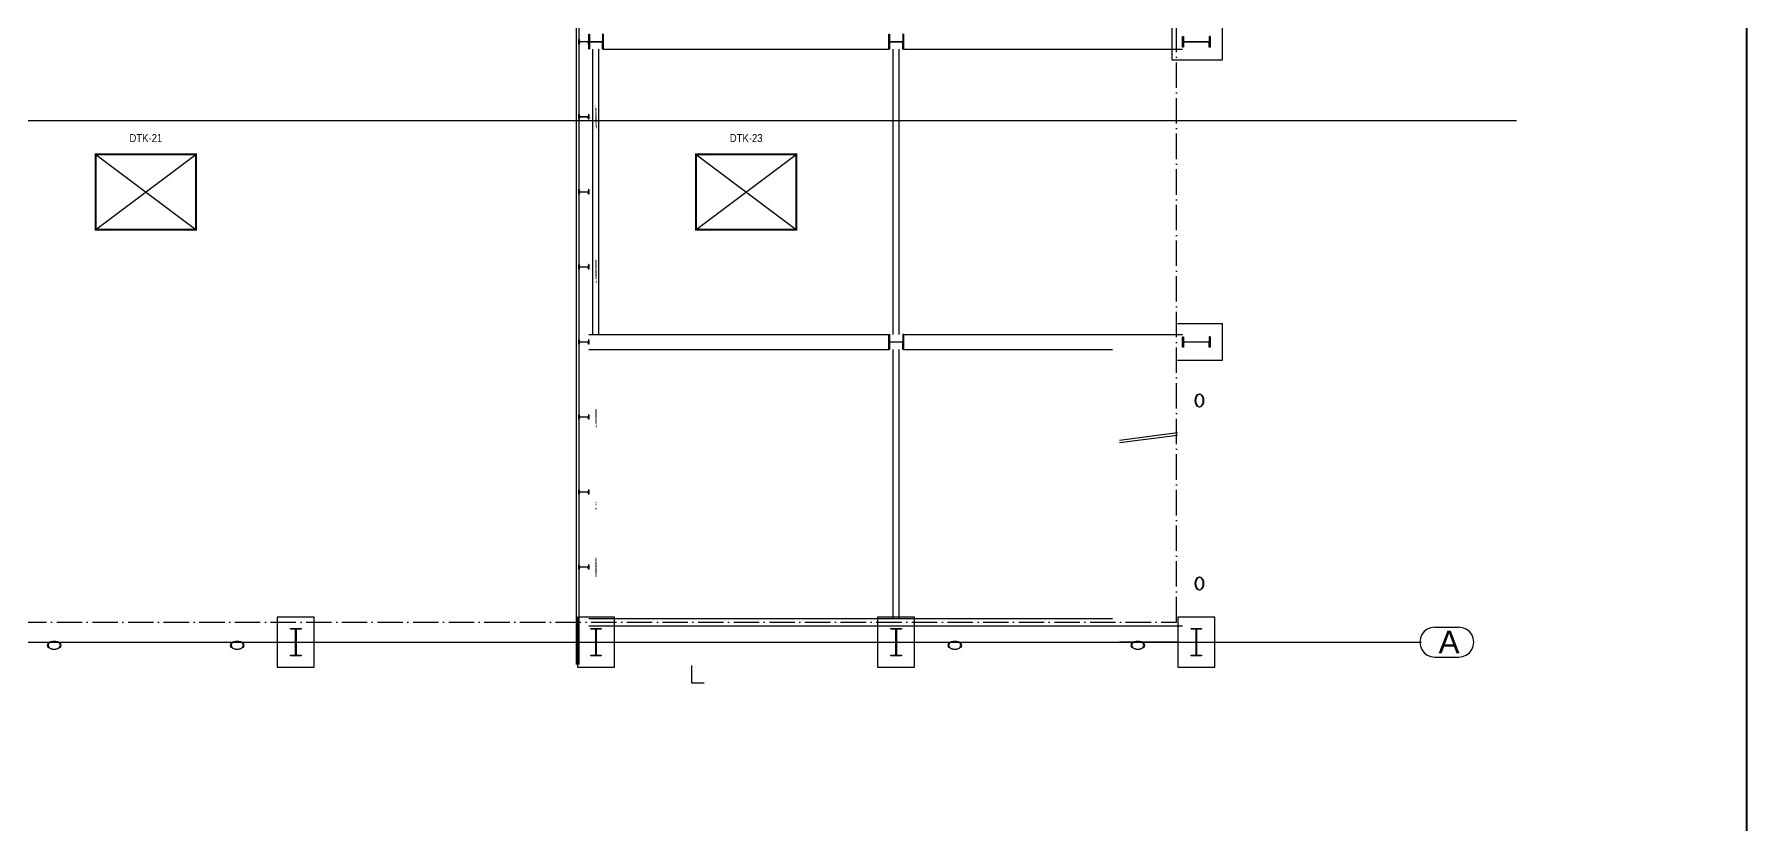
# Model space of a CAD drawing. Header units: centimetres. Extents: x 184307 to 200911, y 3888 to 16958.
# Drawn here: x 197486 to 200911, y 7891 to 9471 of the extents above; entities that cross this region are included whole.
import ezdxf
from ezdxf.enums import TextEntityAlignment as Align

# ---------------------------------------------------------------- set-up
doc = ezdxf.new("R2010")
doc.units = ezdxf.units.CM
doc.header["$LTSCALE"] = 20
doc.linetypes.add('DASHDOT', pattern=[3.556, 2.54, -0.508, 0, -0.508])
for name, color, linetype in [('ROTAS-DUMAN-BOLGE', 6, 'DASHDOT'), ('ROTAS-DUMAN-DTK', 3, 'CONTINUOUS'), ('ROTAS-MIMARI', 8, 'CONTINUOUS'), ('ROTAS-MIMARI-AKS', 8, 'CONTINUOUS'), ('ROTAS-MIMARI-KOLON', 8, 'CONTINUOUS'), ('ROTAS-PAFTA', 7, 'CONTINUOUS')]:
    doc.layers.add(name, color=color, linetype=linetype)
doc.styles.add('ROTAS', font='arial.ttf')

msp = doc.modelspace()

# ---------------------------------------------------------------- linework, layer by layer
at = {"layer": 'ROTAS-DUMAN-BOLGE'}
msp.add_lwpolyline([(196249, 8296), (199769, 8296), (199769, 11816), (196249, 11816)], close=True, dxfattribs=at)
at = {"layer": 'ROTAS-DUMAN-DTK'}
for p, q in [((197609, 9081), (197809, 9231)), ((197609, 9231), (197809, 9081)), ((198809, 9081), (199009, 9231)), ((198809, 9231), (199009, 9081))]:
    msp.add_line(p, q, dxfattribs=at)
at = {"layer": 'ROTAS-DUMAN-DTK', "const_width": 4}
for points in [[(197609, 9081), (197809, 9081), (197809, 9231), (197609, 9231)], [(198809, 9081), (199009, 9081), (199009, 9231), (198809, 9231)]]:
    msp.add_lwpolyline(points, close=True, dxfattribs=at)
at = {"layer": 'ROTAS-MIMARI'}
for points in [[(198569.3, 9733.3), (198569.2, 8211.3)], [(198574.3, 9733.3), (198574.2, 8211.3)], [(199760.3, 9493.3), (199860.3, 9493.3), (199860.3, 9419.3), (199760.3, 9419.3), (199760.3, 9493.3)], [(198602.8, 8871.3), (198602.8, 9441.3)], [(198614.8, 8871.3), (198614.8, 9441.3)], [(198623.3, 9441.3), (199194.3, 9441.3)], [(199202.8, 8871.3), (199202.8, 9441.3)], [(199214.8, 8871.3), (199214.8, 9441.3)], [(199223.3, 9441.3), (199781.3, 9441.3)], [(184549.9, 9299), (200448.5, 9299)], [(198594.3, 8871.3), (199194.3, 8871.3)], [(199223.3, 8871.3), (199781.3, 8871.3)], [(199771.3, 8893.3), (199860.3, 8893.3), (199860.3, 8819.3), (199771.3, 8819.3)], [(198594.3, 8841.3), (199194.3, 8841.3)], [(199202.8, 8303.8), (199202.8, 8841.3)], [(199214.8, 8303.8), (199214.8, 8841.3)], [(199223.3, 8841.3), (199641.3, 8841.3)], [(199771.3, 8674.3), (199655.3, 8659.5)], [(199771.3, 8669.3), (199655.3, 8654.5)], [(198045.8, 8306.3), (197971.8, 8306.3), (197971.8, 8206.3), (198045.8, 8206.3), (198045.8, 8306.3)], [(198645.8, 8306.3), (198571.8, 8306.3), (198571.8, 8206.3), (198645.8, 8206.3), (198645.8, 8306.3)], [(198594.3, 8303.8), (199641.3, 8303.8)], [(198594.3, 8288.8), (199641.3, 8288.8)], [(198603.3, 8288.8), (199781.3, 8288.8)], [(199245.8, 8306.3), (199171.8, 8306.3), (199171.8, 8206.3), (199245.8, 8206.3), (199245.8, 8306.3)], [(199845.8, 8306.3), (199771.8, 8306.3), (199771.8, 8206.3), (199845.8, 8206.3), (199845.8, 8306.3)], [(199771.3, 8256.3), (199655.3, 8256.3)], [(198800.3, 8174.2), (198800.3, 8209.6)], [(198825.1, 8174.2), (198800.3, 8174.2)]]:
    msp.add_lwpolyline(points, dxfattribs=at)
at = {"layer": 'ROTAS-MIMARI-AKS'}
for points in [[(184958.8, 8256.3), (200258.8, 8256.3)], [(200285.5, 8286.3), (200277.8, 8285.2), (200270.5, 8282.2), (200264.3, 8277.5), (200259.6, 8271.3), (200256.6, 8264), (200255.5, 8256.3), (200256.6, 8248.5), (200259.6, 8241.3), (200264.3, 8235.1), (200270.5, 8230.3), (200277.8, 8227.3), (200285.5, 8226.3)], [(200285.5, 8286.3), (200333.4, 8286.3)], [(200333.4, 8226.3), (200341.1, 8227.3), (200348.4, 8230.3), (200354.6, 8235.1), (200359.4, 8241.3), (200362.3, 8248.5), (200363.4, 8256.3), (200362.3, 8264), (200359.4, 8271.3), (200354.6, 8277.5), (200348.4, 8282.2), (200341.1, 8285.2), (200333.4, 8286.3)], [(200285.5, 8226.3), (200333.4, 8226.3)]]:
    msp.add_lwpolyline(points, dxfattribs=at)
at = {"layer": 'ROTAS-MIMARI-KOLON'}
for points in [[(198574.3, 9451.8), (198574.3, 9460.8)], [(198574.3, 9460.8), (198575.1, 9460.8)], [(198575.1, 9460.8), (198575.7, 9456.6)], [(198575.7, 9455.9), (198575.1, 9451.8)], [(198575.7, 9456.6), (198592.9, 9456.6)], [(198592.9, 9455.9), (198575.7, 9455.9)], [(198593.5, 9460.8), (198592.9, 9456.6)], [(198593.5, 9451.8), (198592.9, 9455.9)], [(198594.3, 9460.8), (198593.5, 9460.8)], [(198594.3, 9441.3), (198594.3, 9471.3)], [(198594.3, 9471.3), (198595.7, 9471.3)], [(198594.3, 9460.8), (198594.3, 9451.8)], [(198595.7, 9471.3), (198595.7, 9456.7)], [(198595.7, 9456.7), (198621.9, 9456.7)], [(198621.9, 9455.8), (198595.7, 9455.8)], [(198595.7, 9455.8), (198595.7, 9441.3)], [(198621.9, 9471.3), (198621.9, 9471.3)], [(198621.9, 9471.3), (198621.9, 9471.3)], [(198623.3, 9471.3), (198621.9, 9471.3)], [(198621.9, 9471.3), (198621.9, 9456.7)], [(198621.9, 9441.3), (198621.9, 9455.8)], [(198623.3, 9471.3), (198623.3, 9441.3)], [(199194.3, 9441.3), (199194.3, 9471.3)], [(199194.3, 9471.3), (199195.7, 9471.3)], [(199195.7, 9471.3), (199195.7, 9456.7)], [(199195.7, 9456.7), (199221.9, 9456.7)], [(199221.9, 9455.8), (199195.7, 9455.8)], [(199195.7, 9455.8), (199195.7, 9441.3)], [(199221.9, 9471.3), (199221.9, 9471.3)], [(199221.9, 9471.3), (199221.9, 9471.3)], [(199223.3, 9471.3), (199221.9, 9471.3)], [(199221.9, 9471.3), (199221.9, 9456.7)], [(199221.9, 9441.3), (199221.9, 9455.8)], [(199223.3, 9471.3), (199223.3, 9441.3)], [(199781.3, 9445.8), (199781.3, 9466.8)], [(199781.3, 9466.8), (199783, 9466.8)], [(199783, 9466.8), (199783, 9456.8)], [(199783, 9456.8), (199834.6, 9456.8)], [(199834.6, 9455.7), (199783, 9455.7)], [(199783, 9455.7), (199783, 9445.8)], [(199834.6, 9466.8), (199834.6, 9466.8)], [(199836.3, 9466.8), (199834.6, 9466.8)], [(199834.6, 9466.8), (199834.6, 9456.8)], [(199834.6, 9445.8), (199834.6, 9455.7)], [(199836.3, 9466.8), (199836.3, 9445.8)], [(198575.1, 9451.8), (198574.3, 9451.8)], [(198623.3, 9441.3), (198621.9, 9441.3)], [(199195.7, 9441.3), (199194.3, 9441.3)], [(199223.3, 9441.3), (199221.9, 9441.3)], [(199783, 9445.8), (199781.3, 9445.8)], [(199836.3, 9445.8), (199834.6, 9445.8)], [(198608.5, 9329.2), (198608.5, 9329.2)], [(198608.5, 9328.3), (198608.5, 9328.3)], [(198608.5, 9327.4), (198608.5, 9327.3)], [(198608.6, 9326.4), (198608.5, 9326.3)], [(198608.6, 9325.5), (198608.5, 9325.3)], [(198608.6, 9324.5), (198608.5, 9324.4)], [(198608.6, 9323.6), (198608.5, 9323.4)], [(198608.7, 9322.6), (198608.5, 9322.4)], [(198608.7, 9321.7), (198608.5, 9321.4)], [(198608.7, 9320.7), (198608.5, 9320.5)], [(198608.8, 9319.8), (198608.5, 9319.5)], [(198608.8, 9318.8), (198608.5, 9318.5)], [(198608.8, 9317.9), (198608.5, 9317.5)], [(198608.8, 9316.9), (198608.5, 9316.6)], [(198574.3, 9301.8), (198574.3, 9310.8)], [(198574.3, 9310.8), (198575.1, 9310.8)], [(198575.1, 9301.8), (198574.3, 9301.8)], [(198575.1, 9310.8), (198575.7, 9306.6)], [(198575.7, 9305.9), (198575.1, 9301.8)], [(198575.7, 9306.6), (198592.9, 9306.6)], [(198592.9, 9305.9), (198575.7, 9305.9)], [(198584.2, 9305.9), (198583.5, 9306.6)], [(198593.5, 9310.8), (198592.9, 9306.6)], [(198593.5, 9301.8), (198592.9, 9305.9)], [(198594.3, 9310), (198593.5, 9310.8)], [(198594.3, 9310.8), (198593.5, 9310.8)], [(198594.3, 9301.8), (198593.5, 9301.8)], [(198594.3, 9310.8), (198594.3, 9301.8)], [(198608.8, 9316), (198608.5, 9315.6)], [(198608.9, 9315), (198608.5, 9314.6)], [(198608.9, 9314.1), (198608.5, 9313.7)], [(198608.9, 9313.1), (198608.5, 9312.7)], [(198608.9, 9312.2), (198608.5, 9311.7)], [(198609, 9311.2), (198608.5, 9310.7)], [(198609, 9310.3), (198608.5, 9309.8)], [(198609, 9309.3), (198608.5, 9308.8)], [(198609, 9308.4), (198608.5, 9307.8)], [(198609, 9307.4), (198608.5, 9306.8)], [(198609.1, 9306.5), (198608.5, 9305.9)], [(198609.1, 9305.5), (198608.5, 9304.9)], [(198609.1, 9304.5), (198608.5, 9303.9)], [(198609.1, 9303.6), (198608.5, 9303)], [(198609.1, 9302.6), (198608.5, 9302)], [(198609.1, 9301.6), (198608.6, 9301.1)], [(198609.1, 9300.6), (198608.6, 9300.1)], [(198609.1, 9299.7), (198608.6, 9299.2)], [(198609.1, 9298.7), (198608.6, 9298.2)], [(198609.1, 9297.7), (198608.6, 9297.3)], [(198609.1, 9296.7), (198608.7, 9296.3)], [(198609.1, 9295.8), (198608.7, 9295.4)], [(198609.1, 9294.8), (198608.7, 9294.4)], [(198609.1, 9293.8), (198608.7, 9293.5)], [(198609.1, 9292.8), (198608.8, 9292.5)], [(198609.1, 9291.9), (198608.8, 9291.6)], [(198609.1, 9290.9), (198608.8, 9290.6)], [(198609.1, 9289.9), (198608.8, 9289.7)], [(198609.1, 9288.9), (198608.9, 9288.7)], [(198609.1, 9288), (198608.9, 9287.8)], [(198609.1, 9287), (198608.9, 9286.8)], [(198609.1, 9286), (198608.9, 9285.9)], [(198609.1, 9285), (198609, 9284.9)], [(198609.1, 9284.1), (198609, 9284)], [(198609.1, 9283.1), (198609, 9283)], [(198609.1, 9282.1), (198609, 9282.1)], [(198609.1, 9281.1), (198609.1, 9281.1)], [(198574.3, 9151.8), (198574.3, 9160.8)], [(198574.3, 9160.8), (198575.1, 9160.8)], [(198575.1, 9151.8), (198574.3, 9151.8)], [(198575.1, 9160.8), (198575.7, 9156.6)], [(198575.7, 9155.9), (198575.1, 9151.8)], [(198575.7, 9156.6), (198592.9, 9156.6)], [(198592.9, 9155.9), (198575.7, 9155.9)], [(198584.2, 9155.9), (198583.5, 9156.6)], [(198593.5, 9160.8), (198592.9, 9156.6)], [(198593.5, 9151.8), (198592.9, 9155.9)], [(198594.3, 9160), (198593.5, 9160.8)], [(198594.3, 9160.8), (198593.5, 9160.8)], [(198594.3, 9151.8), (198593.5, 9151.8)], [(198594.3, 9160.8), (198594.3, 9151.8)], [(198574.3, 9001.8), (198574.3, 9010.8)], [(198574.3, 9010.8), (198575.1, 9010.8)], [(198575.1, 9010.8), (198575.7, 9006.6)], [(198593.5, 9010.8), (198592.9, 9006.6)], [(198594.3, 9010), (198593.5, 9010.8)], [(198594.3, 9010.8), (198593.5, 9010.8)], [(198594.3, 9010.8), (198594.3, 9001.8)], [(198608.5, 9022.3), (198608.5, 9022.3)], [(198608.5, 9021.4), (198608.5, 9021.3)], [(198608.5, 9020.4), (198608.5, 9020.4)], [(198608.6, 9019.5), (198608.5, 9019.4)], [(198608.6, 9018.5), (198608.5, 9018.4)], [(198608.6, 9017.6), (198608.5, 9017.4)], [(198608.6, 9016.6), (198608.5, 9016.5)], [(198608.7, 9015.7), (198608.5, 9015.5)], [(198608.7, 9014.8), (198608.5, 9014.5)], [(198608.7, 9013.8), (198608.5, 9013.5)], [(198608.8, 9012.9), (198608.5, 9012.6)], [(198608.8, 9011.9), (198608.5, 9011.6)], [(198608.8, 9011), (198608.5, 9010.6)], [(198608.8, 9010), (198608.5, 9009.7)], [(198608.8, 9009.1), (198608.5, 9008.7)], [(198608.9, 9008.1), (198608.5, 9007.7)], [(198575.1, 9001.8), (198574.3, 9001.8)], [(198575.7, 9005.9), (198575.1, 9001.8)], [(198575.7, 9006.6), (198592.9, 9006.6)], [(198592.9, 9005.9), (198575.7, 9005.9)], [(198584.2, 9005.9), (198583.5, 9006.6)], [(198593.5, 9001.8), (198592.9, 9005.9)], [(198594.3, 9001.8), (198593.5, 9001.8)], [(198608.9, 9007.1), (198608.5, 9006.7)], [(198608.9, 9006.2), (198608.5, 9005.8)], [(198608.9, 9005.2), (198608.5, 9004.8)], [(198609, 9004.3), (198608.5, 9003.8)], [(198609, 9003.3), (198608.5, 9002.8)], [(198609, 9002.4), (198608.5, 9001.9)], [(198609, 9001.4), (198608.5, 9000.9)], [(198609, 9000.5), (198608.5, 8999.9)], [(198609.1, 8999.5), (198608.5, 8998.9)], [(198609.1, 8998.6), (198608.5, 8998)], [(198609.1, 8997.6), (198608.5, 8997)], [(198609.1, 8996.6), (198608.5, 8996)], [(198609.1, 8995.7), (198608.5, 8995.1)], [(198609.1, 8994.7), (198608.6, 8994.1)], [(198609.1, 8993.7), (198608.6, 8993.2)], [(198609.1, 8992.7), (198608.6, 8992.2)], [(198609.1, 8991.8), (198608.6, 8991.3)], [(198609.1, 8990.8), (198608.6, 8990.3)], [(198609.1, 8989.8), (198608.7, 8989.4)], [(198609.1, 8988.8), (198608.7, 8988.4)], [(198609.1, 8987.9), (198608.7, 8987.5)], [(198609.1, 8986.9), (198608.7, 8986.5)], [(198609.1, 8985.9), (198608.8, 8985.6)], [(198609.1, 8984.9), (198608.8, 8984.6)], [(198609.1, 8984), (198608.8, 8983.7)], [(198609.1, 8983), (198608.8, 8982.7)], [(198609.1, 8982), (198608.9, 8981.8)], [(198609.1, 8981), (198608.9, 8980.8)], [(198609.1, 8980.1), (198608.9, 8979.9)], [(198609.1, 8979.1), (198608.9, 8978.9)], [(198609.1, 8978.1), (198609, 8978)], [(198609.1, 8977.1), (198609, 8977)], [(198609.1, 8976.2), (198609, 8976.1)], [(198609.1, 8975.2), (198609.1, 8975.2)], [(198609.1, 8974.2), (198609.1, 8974.2)], [(199194.3, 8841.3), (199194.3, 8871.3)], [(199194.3, 8871.3), (199195.7, 8871.3)], [(199195.7, 8871.3), (199195.7, 8856.7)], [(199221.9, 8871.3), (199221.9, 8871.3)], [(199221.9, 8871.3), (199221.9, 8871.3)], [(199223.3, 8871.3), (199221.9, 8871.3)], [(199221.9, 8871.3), (199221.9, 8856.7)], [(199223.3, 8871.3), (199223.3, 8841.3)], [(198574.3, 8851.8), (198574.3, 8860.8)], [(198574.3, 8860.8), (198575.1, 8860.8)], [(198575.1, 8851.8), (198574.3, 8851.8)], [(198575.1, 8860.8), (198575.7, 8856.6)], [(198575.7, 8855.9), (198575.1, 8851.8)], [(198575.7, 8856.6), (198592.9, 8856.6)], [(198592.9, 8855.9), (198575.7, 8855.9)], [(198593.5, 8860.8), (198592.9, 8856.6)], [(198593.5, 8851.8), (198592.9, 8855.9)], [(198594.3, 8860), (198593.5, 8860.8)], [(198594.3, 8860.8), (198593.5, 8860.8)], [(198594.3, 8851.8), (198593.5, 8851.8)], [(198594.3, 8860.8), (198594.3, 8851.8)], [(199195.7, 8841.3), (199194.3, 8841.3)], [(199195.7, 8856.7), (199221.9, 8856.7)], [(199221.9, 8855.8), (199195.7, 8855.8)], [(199195.7, 8855.8), (199195.7, 8841.3)], [(199221.9, 8841.3), (199221.9, 8855.8)], [(199223.3, 8841.3), (199221.9, 8841.3)], [(199781.3, 8845.8), (199781.3, 8866.8)], [(199781.3, 8866.8), (199783, 8866.8)], [(199783, 8845.8), (199781.3, 8845.8)], [(199783, 8866.8), (199783, 8856.8)], [(199783, 8856.8), (199834.6, 8856.8)], [(199834.6, 8855.7), (199783, 8855.7)], [(199783, 8855.7), (199783, 8845.8)], [(199836.3, 8866.8), (199834.6, 8866.8)], [(199834.6, 8866.8), (199834.6, 8856.8)], [(199834.6, 8845.8), (199834.6, 8855.7)], [(199836.3, 8845.8), (199834.6, 8845.8)], [(199836.3, 8866.8), (199836.3, 8845.8)], [(199806.6, 8739.2), (199806.9, 8742.6)], [(199806.9, 8735.7), (199806.6, 8739.2)], [(199806.9, 8742.6), (199807.7, 8745.8)], [(199807.7, 8732.6), (199806.9, 8735.7)], [(199807.5, 8742.3), (199807.2, 8739.2)], [(199807.2, 8739.2), (199807.5, 8736)], [(199808.3, 8745.3), (199807.5, 8742.3)], [(199807.5, 8736), (199808.3, 8733)], [(199807.7, 8745.8), (199809.1, 8748.5)], [(199809.5, 8747.8), (199808.3, 8745.3)], [(199809.1, 8748.5), (199810.8, 8750.6)], [(199811.1, 8749.8), (199809.5, 8747.8)], [(199810.8, 8750.6), (199812.9, 8751.9)], [(199813, 8751), (199811.1, 8749.8)], [(199812.9, 8751.9), (199815, 8752.4)], [(199815, 8751.4), (199813, 8751)], [(199815, 8752.4), (199817.2, 8751.9)], [(199817.1, 8751), (199815, 8751.4)], [(199818.9, 8749.8), (199817.1, 8751)], [(199817.2, 8751.9), (199819.2, 8750.6)], [(199820.6, 8747.8), (199818.9, 8749.8)], [(199819.2, 8750.6), (199821, 8748.5)], [(199821.8, 8745.3), (199820.6, 8747.8)], [(199821, 8748.5), (199822.3, 8745.8)], [(199822.6, 8742.3), (199821.8, 8745.3)], [(199821.8, 8733), (199822.6, 8736)], [(199822.3, 8745.8), (199823.2, 8742.6)], [(199823.2, 8735.7), (199822.3, 8732.6)], [(199823.2, 8742.6), (199822.6, 8742)], [(199822.8, 8739.2), (199822.6, 8742.3)], [(199822.6, 8736), (199822.8, 8739.2)], [(199823.2, 8742.6), (199823.4, 8739.2)], [(199823.4, 8739.2), (199823.2, 8735.7)], [(198574.3, 8701.8), (198574.3, 8710.8)], [(198574.3, 8710.8), (198575.1, 8710.8)], [(198575.1, 8701.8), (198574.3, 8701.8)], [(198575.1, 8710.8), (198575.7, 8706.6)], [(198575.7, 8705.9), (198575.1, 8701.8)], [(198575.7, 8706.6), (198592.9, 8706.6)], [(198592.9, 8705.9), (198575.7, 8705.9)], [(198584.2, 8705.9), (198583.5, 8706.6)], [(198593.5, 8710.8), (198592.9, 8706.6)], [(198593.5, 8701.8), (198592.9, 8705.9)], [(198594.3, 8710), (198593.5, 8710.8)], [(198594.3, 8710.8), (198593.5, 8710.8)], [(198594.3, 8701.8), (198593.5, 8701.8)], [(198594.3, 8710.8), (198594.3, 8701.8)], [(198608.8, 8721.8), (198608.5, 8721.4)], [(198608.8, 8720.8), (198608.5, 8720.5)], [(198608.9, 8719.9), (198608.5, 8719.5)], [(198608.9, 8718.9), (198608.5, 8718.5)], [(198608.9, 8718), (198608.5, 8717.5)], [(198608.9, 8717), (198608.5, 8716.6)], [(198609, 8716.1), (198608.5, 8715.6)], [(198609, 8715.1), (198608.5, 8714.6)], [(198609, 8714.2), (198608.5, 8713.7)], [(198609, 8713.2), (198608.5, 8712.7)], [(198609, 8712.3), (198608.5, 8711.7)], [(198609.1, 8711.3), (198608.5, 8710.7)], [(198609.1, 8710.4), (198608.5, 8709.8)], [(198609.1, 8709.4), (198608.5, 8708.8)], [(198609.1, 8708.4), (198608.5, 8707.8)], [(198609.1, 8707.5), (198608.5, 8706.9)], [(198609.1, 8706.5), (198608.5, 8705.9)], [(198609.1, 8705.5), (198608.6, 8705)], [(198609.1, 8704.5), (198608.6, 8704)], [(198609.1, 8703.6), (198608.6, 8703.1)], [(198609.1, 8702.6), (198608.6, 8702.1)], [(198609.1, 8701.6), (198608.7, 8701.2)], [(198609.1, 8700.6), (198608.7, 8700.2)], [(198609.1, 8699.7), (198608.7, 8699.3)], [(199809.1, 8729.8), (199807.7, 8732.6)], [(199808.3, 8733), (199809.5, 8730.5)], [(199810.8, 8727.7), (199809.1, 8729.8)], [(199809.5, 8730.5), (199811.1, 8728.6)], [(199810.2, 8729.6), (199809.7, 8729.1)], [(199812.9, 8726.4), (199810.8, 8727.7)], [(199811.1, 8728.6), (199813, 8727.3)], [(199815, 8726), (199812.9, 8726.4)], [(199813, 8727.3), (199815, 8726.9)], [(199815, 8726.9), (199817.1, 8727.3)], [(199817.2, 8726.4), (199815, 8726)], [(199817.1, 8727.3), (199818.9, 8728.6)], [(199819.2, 8727.7), (199817.2, 8726.4)], [(199818.9, 8728.6), (199820.6, 8730.5)], [(199821, 8729.8), (199819.2, 8727.7)], [(199820.6, 8730.5), (199821.8, 8733)], [(199822.3, 8732.6), (199821, 8729.8)], [(198609.1, 8698.7), (198608.7, 8698.3)], [(198609.1, 8697.7), (198608.7, 8697.4)], [(198609.1, 8696.7), (198608.8, 8696.4)], [(198609.1, 8695.8), (198608.8, 8695.5)], [(198609.1, 8694.8), (198608.8, 8694.5)], [(198609.1, 8693.8), (198608.8, 8693.6)], [(198609.1, 8692.8), (198608.9, 8692.6)], [(198609.1, 8691.9), (198608.9, 8691.7)], [(198609.1, 8690.9), (198608.9, 8690.7)], [(198609.1, 8689.9), (198609, 8689.8)], [(198609.1, 8688.9), (198609, 8688.8)], [(198609.1, 8688), (198609, 8687.9)], [(198609.1, 8687), (198609, 8686.9)], [(198609.1, 8686), (198609.1, 8686)], [(198609.1, 8685), (198609.1, 8685)], [(198574.3, 8551.8), (198574.3, 8560.8)], [(198574.3, 8560.8), (198575.1, 8560.8)], [(198575.1, 8551.8), (198574.3, 8551.8)], [(198575.1, 8560.8), (198575.7, 8556.6)], [(198575.7, 8555.9), (198575.1, 8551.8)], [(198575.7, 8556.6), (198592.9, 8556.6)], [(198592.9, 8555.9), (198575.7, 8555.9)], [(198584.2, 8555.9), (198583.5, 8556.6)], [(198593.5, 8560.8), (198592.9, 8556.6)], [(198593.5, 8551.8), (198592.9, 8555.9)], [(198594.3, 8560), (198593.5, 8560.8)], [(198594.3, 8560.8), (198593.5, 8560.8)], [(198594.3, 8551.8), (198593.5, 8551.8)], [(198594.3, 8560.8), (198594.3, 8551.8)], [(198608.5, 8535.4), (198608.5, 8535.4)], [(198608.5, 8535.4), (198608.5, 8535.3)], [(198608.5, 8531.4), (198608.5, 8531.4)], [(198609, 8534.9), (198608.8, 8534.7)], [(198609.1, 8531.1), (198608.8, 8530.8)], [(198609.1, 8535), (198609, 8534.9)], [(198608.6, 8524.7), (198608.5, 8524.6)], [(198608.9, 8524.1), (198608.5, 8523.7)], [(198609.1, 8523.3), (198608.5, 8522.7)], [(198609.1, 8522.3), (198608.8, 8522)], [(198609.1, 8521.3), (198609.1, 8521.3)], [(198608.5, 8426.2), (198608.5, 8426.2)], [(198574.3, 8401.8), (198574.3, 8410.8)], [(198574.3, 8410.8), (198575.1, 8410.8)], [(198575.1, 8401.8), (198574.3, 8401.8)], [(198575.1, 8410.8), (198575.7, 8406.6)], [(198575.7, 8405.9), (198575.1, 8401.8)], [(198575.7, 8406.6), (198592.9, 8406.6)], [(198592.9, 8405.9), (198575.7, 8405.9)], [(198584.2, 8405.9), (198583.5, 8406.6)], [(198593.5, 8410.8), (198592.9, 8406.6)], [(198593.5, 8401.8), (198592.9, 8405.9)], [(198594.3, 8410), (198593.5, 8410.8)], [(198594.3, 8410.8), (198593.5, 8410.8)], [(198594.3, 8401.8), (198593.5, 8401.8)], [(198594.3, 8410.8), (198594.3, 8401.8)], [(198608.5, 8425.3), (198608.5, 8425.2)], [(198608.6, 8424.3), (198608.5, 8424.3)], [(198608.6, 8423.4), (198608.5, 8423.3)], [(198608.6, 8422.5), (198608.5, 8422.3)], [(198608.6, 8421.5), (198608.5, 8421.3)], [(198608.7, 8420.6), (198608.5, 8420.4)], [(198608.7, 8419.6), (198608.5, 8419.4)], [(198608.7, 8418.7), (198608.5, 8418.4)], [(198608.7, 8417.7), (198608.5, 8417.4)], [(198608.8, 8416.8), (198608.5, 8416.5)], [(198608.8, 8415.8), (198608.5, 8415.5)], [(198608.8, 8414.9), (198608.5, 8414.5)], [(198608.8, 8413.9), (198608.5, 8413.5)], [(198608.9, 8413), (198608.5, 8412.6)], [(198608.9, 8412), (198608.5, 8411.6)], [(198608.9, 8411.1), (198608.5, 8410.6)], [(198608.9, 8410.1), (198608.5, 8409.7)], [(198609, 8409.2), (198608.5, 8408.7)], [(198609, 8408.2), (198608.5, 8407.7)], [(198609, 8407.3), (198608.5, 8406.7)], [(198609, 8406.3), (198608.5, 8405.8)], [(198609, 8405.3), (198608.5, 8404.8)], [(198609.1, 8404.4), (198608.5, 8403.8)], [(198609.1, 8403.4), (198608.5, 8402.8)], [(198609.1, 8402.5), (198608.5, 8401.9)], [(198609.1, 8401.5), (198608.5, 8400.9)], [(198609.1, 8400.5), (198608.5, 8400)], [(198609.1, 8399.6), (198608.5, 8399)], [(198609.1, 8398.6), (198608.6, 8398.1)], [(198609.1, 8397.6), (198608.6, 8397.1)], [(198609.1, 8396.6), (198608.6, 8396.1)], [(198609.1, 8395.7), (198608.6, 8395.2)], [(198609.1, 8394.7), (198608.7, 8394.2)], [(198609.1, 8393.7), (198608.7, 8393.3)], [(198609.1, 8392.7), (198608.7, 8392.3)], [(198609.1, 8391.8), (198608.7, 8391.4)], [(198609.1, 8390.8), (198608.7, 8390.4)], [(198609.1, 8389.8), (198608.8, 8389.5)], [(198609.1, 8388.8), (198608.8, 8388.5)], [(198609.1, 8387.9), (198608.8, 8387.6)], [(199806.6, 8373.4), (199806.9, 8376.8)], [(199806.9, 8370), (199806.6, 8373.4)], [(199806.9, 8376.8), (199807.7, 8380)], [(199807.7, 8366.8), (199806.9, 8370)], [(199807.5, 8376.5), (199807.2, 8373.4)], [(199807.2, 8373.4), (199807.5, 8370.2)], [(199808.3, 8379.5), (199807.5, 8376.5)], [(199807.5, 8370.2), (199808.3, 8367.2)], [(199807.7, 8380), (199809.1, 8382.7)], [(199809.1, 8364), (199807.7, 8366.8)], [(199809.5, 8382), (199808.3, 8379.5)], [(199808.3, 8367.2), (199809.5, 8364.7)], [(199809.1, 8382.7), (199810.8, 8384.8)], [(199810.8, 8361.9), (199809.1, 8364)], [(199811.1, 8384), (199809.5, 8382)], [(199809.5, 8364.7), (199811.1, 8362.8)], [(199810.2, 8363.8), (199809.7, 8363.3)], [(199810.8, 8384.8), (199812.9, 8386.1)], [(199812.9, 8360.6), (199810.8, 8361.9)], [(199813, 8385.2), (199811.1, 8384)], [(199811.1, 8362.8), (199813, 8361.5)], [(199812.9, 8386.1), (199815, 8386.6)], [(199815, 8360.2), (199812.9, 8360.6)], [(199815, 8385.6), (199813, 8385.2)], [(199813, 8361.5), (199815, 8361.1)], [(199815, 8386.6), (199817.2, 8386.1)], [(199817.1, 8385.2), (199815, 8385.6)], [(199815, 8361.1), (199817.1, 8361.5)], [(199817.2, 8360.6), (199815, 8360.2)], [(199818.9, 8384), (199817.1, 8385.2)], [(199817.1, 8361.5), (199818.9, 8362.8)], [(199817.2, 8386.1), (199819.2, 8384.8)], [(199819.2, 8361.9), (199817.2, 8360.6)], [(199820.6, 8382), (199818.9, 8384)], [(199818.9, 8362.8), (199820.6, 8364.7)], [(199819.2, 8384.8), (199821, 8382.7)], [(199821, 8364), (199819.2, 8361.9)], [(199821.8, 8379.5), (199820.6, 8382)], [(199820.6, 8364.7), (199821.8, 8367.2)], [(199821, 8382.7), (199822.3, 8380)], [(199822.3, 8366.8), (199821, 8364)], [(199822.6, 8376.5), (199821.8, 8379.5)], [(199821.8, 8367.2), (199822.6, 8370.2)], [(199822.3, 8380), (199823.2, 8376.8)], [(199823.2, 8370), (199822.3, 8366.8)], [(199823.2, 8376.8), (199822.6, 8376.2)], [(199822.8, 8373.4), (199822.6, 8376.5)], [(199822.6, 8370.2), (199822.8, 8373.4)], [(199823.2, 8376.8), (199823.4, 8373.4)], [(199823.4, 8373.4), (199823.2, 8370)], [(197514.5, 8254.2), (197516.6, 8256)], [(197517.2, 8255.5), (197515.3, 8253.9)], [(197516.6, 8256), (197519.3, 8257.3)], [(197519.8, 8256.8), (197517.2, 8255.5)], [(197519.3, 8257.3), (197522.5, 8258.1)], [(197522.7, 8257.6), (197519.8, 8256.8)], [(197522.5, 8258.1), (197525.9, 8258.4)], [(197525.9, 8257.8), (197522.7, 8257.6)], [(197525.9, 8258.4), (197529.3, 8258.1)], [(197529.1, 8257.6), (197525.9, 8257.8)], [(197532, 8256.8), (197529.1, 8257.6)], [(197529.3, 8258.1), (197532.5, 8257.3)], [(197534.5, 8255.5), (197532, 8256.8)], [(197532.5, 8257.3), (197535.2, 8256)], [(197538.6, 8252.2), (197534.5, 8256.3)], [(197536.5, 8253.9), (197534.5, 8255.5)], [(197535.2, 8256), (197537.3, 8254.2)], [(197880.3, 8254.2), (197882.4, 8256)], [(197883, 8255.5), (197881.1, 8253.9)], [(197882.4, 8256), (197885.1, 8257.3)], [(197885.6, 8256.8), (197883, 8255.5)], [(197885.1, 8257.3), (197888.3, 8258.1)], [(197888.5, 8257.6), (197885.6, 8256.8)], [(197888.3, 8258.1), (197891.7, 8258.4)], [(197891.7, 8257.8), (197888.5, 8257.6)], [(197891.7, 8258.4), (197895.1, 8258.1)], [(197894.9, 8257.6), (197891.7, 8257.8)], [(197897.8, 8256.8), (197894.9, 8257.6)], [(197895.1, 8258.1), (197898.3, 8257.3)], [(197900.3, 8255.5), (197897.8, 8256.8)], [(197898.3, 8257.3), (197901, 8256)], [(197904.4, 8252.2), (197900.3, 8256.3)], [(197902.3, 8253.9), (197900.3, 8255.5)], [(197901, 8256), (197903.1, 8254.2)], [(197998.3, 8283.8), (197998.3, 8283.8)], [(197998.3, 8283.8), (197998.3, 8283.8)], [(197998.3, 8283.8), (197998.3, 8283.8)], [(197998.3, 8283.8), (197998.3, 8283.8)], [(197998.3, 8282), (197998.3, 8283.8)], [(197998.3, 8282), (197998.3, 8283.8)], [(197998.3, 8283.8), (198019.3, 8283.8)], [(198008.2, 8282), (197998.3, 8282)], [(198008.2, 8282), (197998.3, 8282)], [(198008.2, 8230.5), (198008.2, 8282)], [(198008.2, 8230.5), (198008.2, 8282)], [(198019.3, 8282), (198009.3, 8282)], [(198009.3, 8282), (198009.3, 8230.5)], [(198019.3, 8282), (198009.3, 8282)], [(198009.3, 8282), (198009.3, 8230.5)], [(198019.3, 8283.8), (198019.3, 8282)], [(198019.3, 8283.8), (198019.3, 8282)], [(198598.3, 8283.8), (198598.3, 8283.8)], [(198598.3, 8283.8), (198598.3, 8283.8)], [(198598.3, 8282), (198598.3, 8283.8)], [(198598.3, 8283.8), (198619.3, 8283.8)], [(198608.2, 8282), (198598.3, 8282)], [(198608.2, 8230.5), (198608.2, 8282)], [(198619.3, 8282), (198609.3, 8282)], [(198609.3, 8282), (198609.3, 8230.5)], [(198619.3, 8283.8), (198619.3, 8282)], [(199198.3, 8282), (199198.3, 8283.8)], [(199198.3, 8283.8), (199219.3, 8283.8)], [(199208.2, 8282), (199198.3, 8282)], [(199208.2, 8230.5), (199208.2, 8282)], [(199219.3, 8282), (199209.3, 8282)], [(199209.3, 8282), (199209.3, 8230.5)], [(199219.3, 8283.8), (199219.3, 8282)], [(199314.5, 8254.2), (199316.6, 8256)], [(199317.2, 8255.5), (199315.3, 8253.9)], [(199316.6, 8256), (199319.3, 8257.3)], [(199319.8, 8256.8), (199317.2, 8255.5)], [(199319.3, 8257.3), (199322.5, 8258.1)], [(199322.7, 8257.6), (199319.8, 8256.8)], [(199322.5, 8258.1), (199325.9, 8258.4)], [(199325.9, 8257.8), (199322.7, 8257.6)], [(199325.9, 8258.4), (199329.3, 8258.1)], [(199329.1, 8257.6), (199325.9, 8257.8)], [(199332, 8256.8), (199329.1, 8257.6)], [(199329.3, 8258.1), (199332.5, 8257.3)], [(199334.5, 8255.5), (199332, 8256.8)], [(199332.5, 8257.3), (199335.2, 8256)], [(199338.6, 8252.2), (199334.5, 8256.3)], [(199336.5, 8253.9), (199334.5, 8255.5)], [(199335.2, 8256), (199337.3, 8254.2)], [(199680.3, 8254.2), (199682.4, 8256)], [(199683, 8255.5), (199681.1, 8253.9)], [(199682.4, 8256), (199685.1, 8257.3)], [(199685.6, 8256.8), (199683, 8255.5)], [(199685.1, 8257.3), (199688.3, 8258.1)], [(199688.5, 8257.6), (199685.6, 8256.8)], [(199688.3, 8258.1), (199691.7, 8258.4)], [(199691.7, 8257.8), (199688.5, 8257.6)], [(199691.7, 8258.4), (199695.1, 8258.1)], [(199694.9, 8257.6), (199691.7, 8257.8)], [(199697.8, 8256.8), (199694.9, 8257.6)], [(199695.1, 8258.1), (199698.3, 8257.3)], [(199700.3, 8255.5), (199697.8, 8256.8)], [(199698.3, 8257.3), (199701, 8256)], [(199704.4, 8252.2), (199700.3, 8256.3)], [(199702.3, 8253.9), (199700.3, 8255.5)], [(199701, 8256), (199703.1, 8254.2)], [(199798.3, 8283.8), (199798.3, 8283.8)], [(199798.3, 8283.8), (199798.3, 8283.8)], [(199798.3, 8282), (199798.3, 8283.8)], [(199798.3, 8283.8), (199819.3, 8283.8)], [(199808.2, 8282), (199798.3, 8282)], [(199808.2, 8230.5), (199808.2, 8282)], [(199819.3, 8282), (199809.3, 8282)], [(199809.3, 8282), (199809.3, 8230.5)], [(199819.3, 8283.8), (199819.3, 8282)], [(197512.7, 8250), (197513.1, 8252.2)], [(197513.1, 8247.8), (197512.7, 8250)], [(197513.8, 8250.6), (197513, 8251.4)], [(197513.1, 8252.2), (197514.5, 8254.2)], [(197514.5, 8245.8), (197513.1, 8247.8)], [(197514.1, 8252), (197513.6, 8250)], [(197513.6, 8250), (197514.1, 8248)], [(197515.3, 8253.9), (197514.1, 8252)], [(197514.1, 8248), (197515.3, 8246.1)], [(197516.6, 8244.1), (197514.5, 8245.8)], [(197515.3, 8246.1), (197517.2, 8244.5)], [(197519.3, 8242.7), (197516.6, 8244.1)], [(197517.2, 8244.5), (197519.8, 8243.2)], [(197522.5, 8241.9), (197519.3, 8242.7)], [(197519.8, 8243.2), (197522.7, 8242.5)], [(197522.5, 8241.9), (197521.6, 8242.8)], [(197525.9, 8241.6), (197522.5, 8241.9)], [(197522.7, 8242.5), (197525.9, 8242.2)], [(197525.9, 8242.2), (197529.1, 8242.5)], [(197529.3, 8241.9), (197525.9, 8241.6)], [(197529.1, 8242.5), (197532, 8243.2)], [(197532.5, 8242.7), (197529.3, 8241.9)], [(197532, 8243.2), (197534.5, 8244.5)], [(197535.2, 8244.1), (197532.5, 8242.7)], [(197534.5, 8244.5), (197536.5, 8246.1)], [(197537.3, 8245.8), (197535.2, 8244.1)], [(197537.7, 8252), (197536.5, 8253.9)], [(197536.5, 8246.1), (197537.7, 8248)], [(197537.3, 8254.2), (197538.6, 8252.2)], [(197538.6, 8247.8), (197537.3, 8245.8)], [(197538.1, 8250), (197537.7, 8252)], [(197537.7, 8248), (197538.1, 8250)], [(197538.6, 8252.2), (197538.6, 8252.2)], [(197538.6, 8252.2), (197539.1, 8250)], [(197539.1, 8250), (197538.6, 8247.8)], [(197878.5, 8250), (197878.9, 8252.2)], [(197878.9, 8247.8), (197878.5, 8250)], [(197879.6, 8250.6), (197878.8, 8251.4)], [(197878.9, 8252.2), (197880.3, 8254.2)], [(197880.3, 8245.8), (197878.9, 8247.8)], [(197879.8, 8252), (197879.4, 8250)], [(197879.4, 8250), (197879.8, 8248)], [(197881.1, 8253.9), (197879.8, 8252)], [(197879.8, 8248), (197881.1, 8246.1)], [(197882.4, 8244.1), (197880.3, 8245.8)], [(197881.1, 8246.1), (197883, 8244.5)], [(197885.1, 8242.7), (197882.4, 8244.1)], [(197883, 8244.5), (197885.6, 8243.2)], [(197888.3, 8241.9), (197885.1, 8242.7)], [(197885.6, 8243.2), (197888.5, 8242.5)], [(197888.3, 8241.9), (197887.4, 8242.8)], [(197891.7, 8241.6), (197888.3, 8241.9)], [(197888.5, 8242.5), (197891.7, 8242.2)], [(197891.7, 8242.2), (197894.9, 8242.5)], [(197895.1, 8241.9), (197891.7, 8241.6)], [(197894.9, 8242.5), (197897.8, 8243.2)], [(197898.3, 8242.7), (197895.1, 8241.9)], [(197897.8, 8243.2), (197900.3, 8244.5)], [(197901, 8244.1), (197898.3, 8242.7)], [(197900.3, 8244.5), (197902.3, 8246.1)], [(197903.1, 8245.8), (197901, 8244.1)], [(197903.5, 8252), (197902.3, 8253.9)], [(197902.3, 8246.1), (197903.5, 8248)], [(197903.1, 8254.2), (197904.4, 8252.2)], [(197904.4, 8247.8), (197903.1, 8245.8)], [(197903.9, 8250), (197903.5, 8252)], [(197903.5, 8248), (197903.9, 8250)], [(197904.4, 8252.2), (197904.9, 8250)], [(197904.9, 8250), (197904.4, 8247.8)], [(197998.3, 8228.8), (197998.3, 8230.5)], [(197998.3, 8228.8), (197998.3, 8230.5)], [(197998.3, 8230.5), (198008.2, 8230.5)], [(198019.3, 8228.8), (197998.3, 8228.8)], [(198009.3, 8230.5), (198019.3, 8230.5)], [(198019.3, 8230.5), (198019.3, 8228.8)], [(198019.3, 8230.5), (198019.3, 8228.8)], [(198598.3, 8228.8), (198598.3, 8230.5)], [(198598.3, 8230.5), (198608.2, 8230.5)], [(198619.3, 8228.8), (198598.3, 8228.8)], [(198609.3, 8230.5), (198619.3, 8230.5)], [(198619.3, 8230.5), (198619.3, 8228.8)], [(199198.3, 8228.8), (199198.3, 8230.5)], [(199198.3, 8230.5), (199208.2, 8230.5)], [(199219.3, 8228.8), (199198.3, 8228.8)], [(199209.3, 8230.5), (199219.3, 8230.5)], [(199219.3, 8230.5), (199219.3, 8228.8)], [(199312.7, 8250), (199313.1, 8252.2)], [(199313.1, 8247.8), (199312.7, 8250)], [(199313.8, 8250.6), (199313, 8251.4)], [(199313.1, 8252.2), (199314.5, 8254.2)], [(199314.5, 8245.8), (199313.1, 8247.8)], [(199314.1, 8252), (199313.6, 8250)], [(199313.6, 8250), (199314.1, 8248)], [(199315.3, 8253.9), (199314.1, 8252)], [(199314.1, 8248), (199315.3, 8246.1)], [(199316.6, 8244.1), (199314.5, 8245.8)], [(199315.3, 8246.1), (199317.2, 8244.5)], [(199319.3, 8242.7), (199316.6, 8244.1)], [(199317.2, 8244.5), (199319.8, 8243.2)], [(199322.5, 8241.9), (199319.3, 8242.7)], [(199319.8, 8243.2), (199322.7, 8242.5)], [(199322.5, 8241.9), (199321.6, 8242.8)], [(199325.9, 8241.6), (199322.5, 8241.9)], [(199322.7, 8242.5), (199325.9, 8242.2)], [(199325.9, 8242.2), (199329.1, 8242.5)], [(199329.3, 8241.9), (199325.9, 8241.6)], [(199329.1, 8242.5), (199332, 8243.2)], [(199332.5, 8242.7), (199329.3, 8241.9)], [(199332, 8243.2), (199334.5, 8244.5)], [(199335.2, 8244.1), (199332.5, 8242.7)], [(199334.5, 8244.5), (199336.5, 8246.1)], [(199337.3, 8245.8), (199335.2, 8244.1)], [(199337.7, 8252), (199336.5, 8253.9)], [(199336.5, 8246.1), (199337.7, 8248)], [(199337.3, 8254.2), (199338.6, 8252.2)], [(199338.6, 8247.8), (199337.3, 8245.8)], [(199338.1, 8250), (199337.7, 8252)], [(199337.7, 8248), (199338.1, 8250)], [(199338.6, 8252.2), (199339.1, 8250)], [(199339.1, 8250), (199338.6, 8247.8)], [(199678.5, 8250), (199678.9, 8252.2)], [(199678.9, 8247.8), (199678.5, 8250)], [(199679.6, 8250.6), (199678.8, 8251.4)], [(199678.9, 8252.2), (199680.3, 8254.2)], [(199680.3, 8245.8), (199678.9, 8247.8)], [(199679.8, 8252), (199679.4, 8250)], [(199679.4, 8250), (199679.8, 8248)], [(199681.1, 8253.9), (199679.8, 8252)], [(199679.8, 8248), (199681.1, 8246.1)], [(199682.4, 8244.1), (199680.3, 8245.8)], [(199681.1, 8246.1), (199683, 8244.5)], [(199685.1, 8242.7), (199682.4, 8244.1)], [(199683, 8244.5), (199685.6, 8243.2)], [(199688.3, 8241.9), (199685.1, 8242.7)], [(199685.6, 8243.2), (199688.5, 8242.5)], [(199688.3, 8241.9), (199687.4, 8242.8)], [(199691.7, 8241.6), (199688.3, 8241.9)], [(199688.5, 8242.5), (199691.7, 8242.2)], [(199691.7, 8242.2), (199694.9, 8242.5)], [(199695.1, 8241.9), (199691.7, 8241.6)], [(199694.9, 8242.5), (199697.8, 8243.2)], [(199698.3, 8242.7), (199695.1, 8241.9)], [(199697.8, 8243.2), (199700.3, 8244.5)], [(199701, 8244.1), (199698.3, 8242.7)], [(199700.3, 8244.5), (199702.3, 8246.1)], [(199703.1, 8245.8), (199701, 8244.1)], [(199703.5, 8252), (199702.3, 8253.9)], [(199702.3, 8246.1), (199703.5, 8248)], [(199703.1, 8254.2), (199704.4, 8252.2)], [(199704.4, 8247.8), (199703.1, 8245.8)], [(199703.9, 8250), (199703.5, 8252)], [(199703.5, 8248), (199703.9, 8250)], [(199704.4, 8252.2), (199704.4, 8252.2)], [(199704.4, 8252.2), (199704.9, 8250)], [(199704.9, 8250), (199704.4, 8247.8)], [(199798.3, 8228.8), (199798.3, 8230.5)], [(199798.3, 8230.5), (199808.2, 8230.5)], [(199819.3, 8228.8), (199798.3, 8228.8)], [(199809.3, 8230.5), (199819.3, 8230.5)], [(199819.3, 8230.5), (199819.3, 8228.8)]]:
    msp.add_lwpolyline(points, dxfattribs=at)
at = {"layer": 'ROTAS-PAFTA', "const_width": 4}
msp.add_lwpolyline([(184309, 7256), (200909, 7256), (200909, 16956), (184309, 16956)], close=True, dxfattribs=at)

# ---------------------------------------------------------------- texts
at = {"layer": 'ROTAS-DUMAN-DTK', "style": 'ROTAS', "width": 0.85}
for s, p in [('DTK-21', (197709, 9251)), ('DTK-23', (198909, 9251))]:
    msp.add_text(s, height=16, dxfattribs=at).set_placement(p, align=Align.BOTTOM_CENTER)
at = {"layer": 'ROTAS-MIMARI-AKS', "style": 'ROTAS'}
msp.add_text('A', height=45, dxfattribs=at).set_placement((200293, 8234))

doc.saveas('drawing.dxf')
